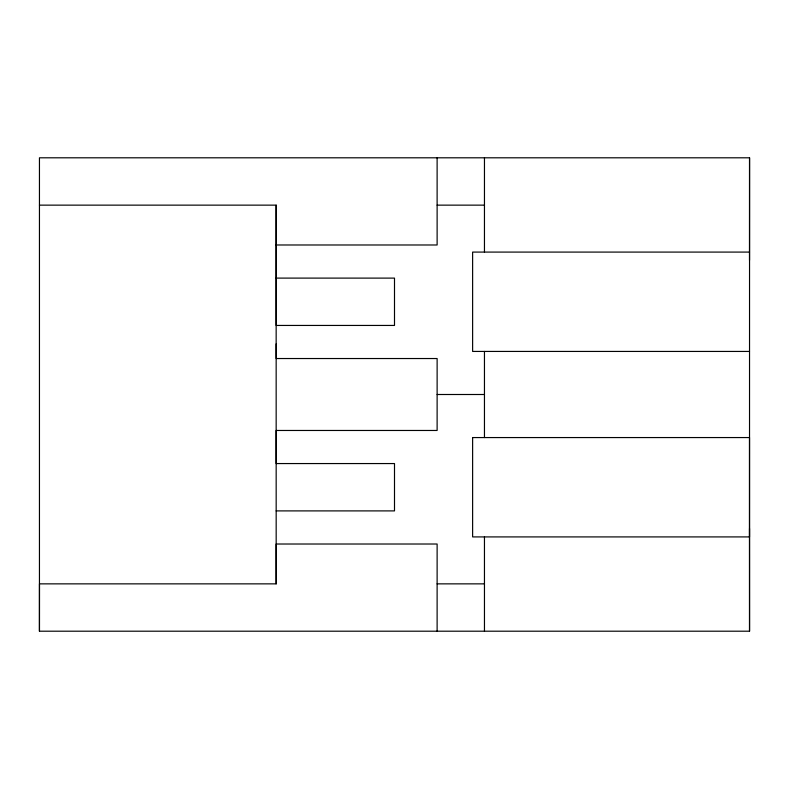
<?xml version="1.0" encoding="UTF-8"?>
<svg xmlns="http://www.w3.org/2000/svg" width="789" height="789" viewBox="0 0 789 789"><rect width="100%" height="100%" fill="white"/><g stroke="black" fill="none" stroke-linecap="round" stroke-linejoin="round"><path stroke-width="1.18" d="M39.45 631.2L39.45 157.8L749.55 157.8L749.52 631.2L39.45 631.2L39.48 583.86L276.18 583.86L276.15 205.14L39.45 205.14M276.15 278.103L394.5 278.113L394.5 325.443L276.15 325.443L276.18 205.14M437.116 631.2L437.126 544.015L276.15 544.015L276.18 583.86M276.16 343.866L276.16 358.531L437.126 358.531L437.126 394.5L437.116 430.469L276.16 430.469L276.15 463.557L394.5 463.557L394.5 510.897L276.15 510.897M484.466 631.2L484.456 536.914M484.456 437.57L484.456 351.43M749.52 260.281L749.55 157.8M749.52 528.551L749.55 631.2M437.116 205.14L484.456 205.14M276.15 244.984L437.126 244.984L437.116 157.8M749.501 252.085L472.621 252.085L472.621 351.43L749.511 351.44M437.126 394.5L484.456 394.5M437.116 583.86L484.456 583.86M484.466 157.8L484.456 252.085M472.621 437.57L472.621 536.914L749.501 536.914L749.511 437.56L472.621 437.57"/></g></svg>
